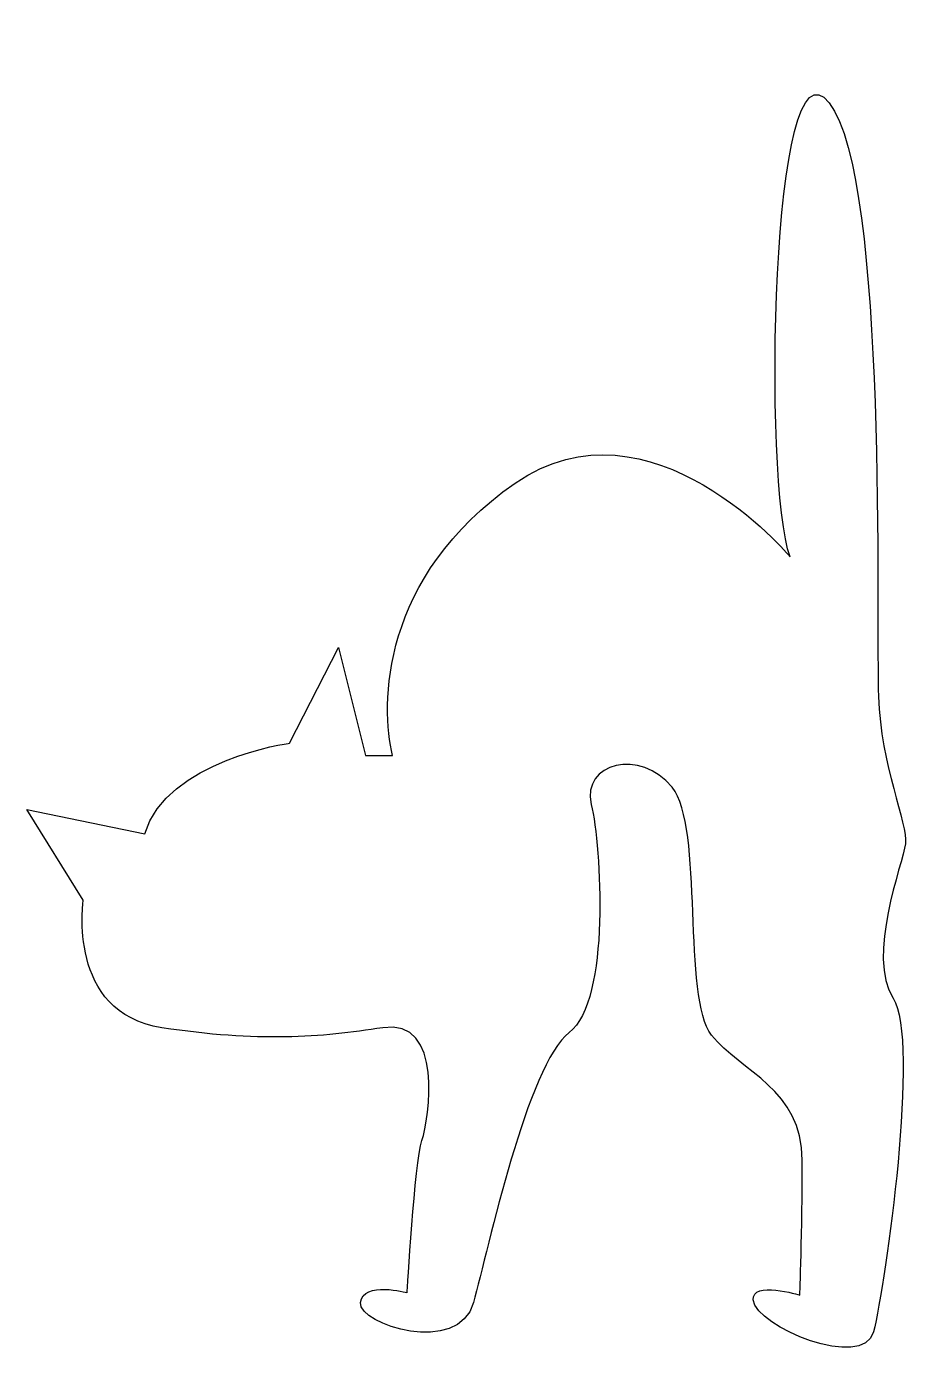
# Model space of a CAD drawing. Header units: centimetres. Extents: x -2.55 to 2.13, y -3.34 to 3.7.
import ezdxf

# ---------------------------------------------------------------- set-up
doc = ezdxf.new("R2010")
doc.units = ezdxf.units.CM
doc.header["$MEASUREMENT"] = 0
doc.layers.add('Layer 1', color=7, linetype='Continuous')

msp = doc.modelspace()

# ---------------------------------------------------------------- linework, layer by layer
at = {"layer": 'Layer 1'}
msp.add_open_spline([(-1.93344, -0.52901), (-1.93344, -0.52901), (-2.54997, -0.40055), (-2.54997, -0.40055), (-2.54997, -0.40055), (-2.54997, -0.40055), (-2.25456, -0.87585), (-2.25456, -0.87585), (-2.25456, -0.87585), (-2.25456, -0.87585), (-2.34447, -1.46666), (-1.84356, -1.54376), (-1.84356, -1.54376), (-1.3426, -1.62083), (-1.00864, -1.59512), (-0.68754, -1.54376), (-0.68754, -1.54376), (-0.36642, -1.49235), (-0.44349, -2.019), (-0.48201, -2.13457), (-0.48201, -2.13457), (-0.52059, -2.25017), (-0.55945, -2.93163), (-0.55945, -2.93163), (-0.55945, -2.93163), (-0.55945, -2.93163), (-0.79062, -2.86739), (-0.80348, -2.98299), (-0.80348, -2.98299), (-0.81629, -3.09859), (-0.28966, -3.26557), (-0.21261, -2.98299), (-0.21261, -2.98299), (-0.13551, -2.70041), (0.07031, -1.73643), (0.28864, -1.5694), (0.28864, -1.5694), (0.507, -1.40242), (0.45565, -0.59325), (0.40426, -0.37491), (0.40426, -0.37491), (0.35288, -0.15652), (0.66112, -0.07945), (0.8281, -0.285), (0.8281, -0.285), (0.99511, -0.49053), (0.87948, -1.38964), (1.03365, -1.58228), (1.03365, -1.58228), (1.18777, -1.7749), (1.50892, -1.86486), (1.50892, -2.23734), (1.50892, -2.23734), (1.50892, -2.60982), (1.49606, -2.94378), (1.49606, -2.94378), (1.49606, -2.94378), (1.49606, -2.94378), (1.24272, -2.86716), (1.25201, -2.9695), (1.25201, -2.9695), (1.26482, -3.11081), (1.83002, -3.34201), (1.88137, -3.13648), (1.88137, -3.13648), (1.94561, -2.87957), (2.12545, -1.60796), (1.98413, -1.38967), (1.98413, -1.38967), (1.84284, -1.17131), (2.03554, -0.68321), (2.04837, -0.58042), (2.04837, -0.58042), (2.0612, -0.47766), (1.91994, -0.16939), (1.90706, 0.19023), (1.90706, 0.19023), (1.89425, 0.54988), (1.95844, 2.90044), (1.65018, 3.29861), (1.65018, 3.29861), (1.34192, 3.69678), (1.30339, 1.30767), (1.44463, 0.92233), (1.44463, 0.92233), (1.44463, 0.92233), (0.71255, 1.79577), (0.00609, 1.30767), (0.00609, 1.30767), (-0.70037, 0.81959), (-0.70037, 0.13885), (-0.63611, -0.11804), (-0.63611, -0.11804), (-0.63611, -0.11804), (-0.77745, -0.11803), (-0.77745, -0.11803), (-0.77745, -0.11803), (-0.77745, -0.11803), (-0.91871, 0.44715), (-0.91871, 0.44715), (-0.91871, 0.44715), (-0.91871, 0.44715), (-1.17559, -0.05373), (-1.17559, -0.05373), (-1.17559, -0.05373), (-1.17562, -0.05374), (-1.81787, -0.1437), (-1.93344, -0.52901)], degree=3, knots=[0, 0, 0, 0, 0.0357143, 0.0357143, 0.0357143, 0.0357143, 0.0714286, 0.0714286, 0.0714286, 0.0714286, 0.1071429, 0.1071429, 0.1071429, 0.1071429, 0.1428571, 0.1428571, 0.1428571, 0.1428571, 0.1785714, 0.1785714, 0.1785714, 0.1785714, 0.2142857, 0.2142857, 0.2142857, 0.2142857, 0.25, 0.25, 0.25, 0.25, 0.2857143, 0.2857143, 0.2857143, 0.2857143, 0.3214286, 0.3214286, 0.3214286, 0.3214286, 0.3571429, 0.3571429, 0.3571429, 0.3571429, 0.3928571, 0.3928571, 0.3928571, 0.3928571, 0.4285714, 0.4285714, 0.4285714, 0.4285714, 0.4642857, 0.4642857, 0.4642857, 0.4642857, 0.5, 0.5, 0.5, 0.5, 0.5357143, 0.5357143, 0.5357143, 0.5357143, 0.5714286, 0.5714286, 0.5714286, 0.5714286, 0.6071429, 0.6071429, 0.6071429, 0.6071429, 0.6428571, 0.6428571, 0.6428571, 0.6428571, 0.6785714, 0.6785714, 0.6785714, 0.6785714, 0.7142857, 0.7142857, 0.7142857, 0.7142857, 0.75, 0.75, 0.75, 0.75, 0.7857143, 0.7857143, 0.7857143, 0.7857143, 0.8214286, 0.8214286, 0.8214286, 0.8214286, 0.8571429, 0.8571429, 0.8571429, 0.8571429, 0.8928571, 0.8928571, 0.8928571, 0.8928571, 0.9285714, 0.9285714, 0.9285714, 0.9285714, 1, 1, 1, 1], dxfattribs=at)

doc.saveas('drawing.dxf')
